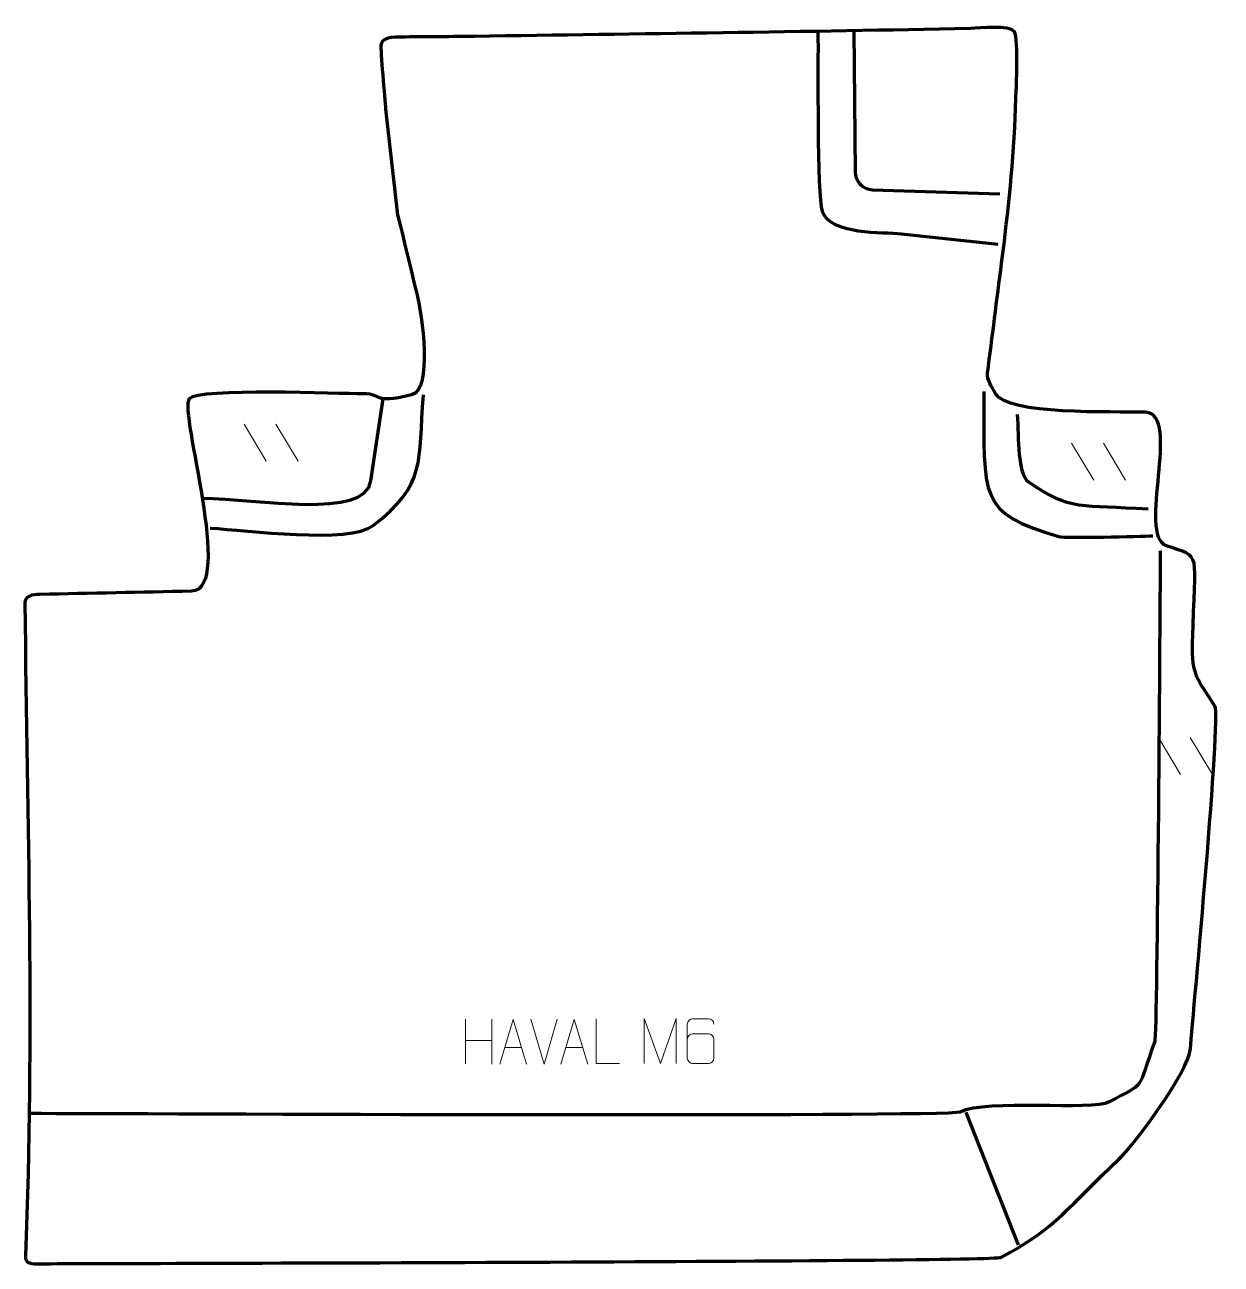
# Model space of a CAD drawing. Header units: millimetres. Extents: x -310 to 355, y -309 to 380.
import ezdxf

# ---------------------------------------------------------------- set-up
doc = ezdxf.new("R2010")
doc.units = ezdxf.units.MM
doc.header["$MEASUREMENT"] = 0
doc.layers.add('layer 1', color=7, linetype='Continuous')
doc.layers.add('layer 2', color=7, linetype='Continuous')

msp = doc.modelspace()

# ---------------------------------------------------------------- linework, layer by layer
at = {"layer": 'layer 1', "color": 230, "lineweight": 200}
msp.add_open_spline([(225.4439, 186.2036), (224.9981, 182.6059), (227.6319, 179.0267), (229.6918, 175.2011), (229.6918, 175.2011), (236.5108, 162.5375), (294.8263, 165.2201), (313.3529, 164.5037), (313.3529, 164.5037), (333.5444, 163.723), (308.5761, 96.1771), (324.9572, 90.28), (324.9572, 90.28), (345.1039, 83.0272), (340.8336, 89.545), (339.4406, 36.3258), (339.4406, 36.3258), (338.9558, 17.8007), (342.3181, 16.0382), (351.9541, 0.9415), (351.9541, 0.9415), (355.4131, -4.4779), (339.9133, -169.1632), (338.2825, -189.4556), (338.2825, -189.4556), (337.2388, -202.4419), (307.3766, -242.5952), (298.3819, -251.0519), (298.3819, -251.0519), (271.8598, -275.9873), (262.7262, -290.3442), (232.7542, -305.6797), (232.7542, -305.6797), (228.0329, -308.0953), (-252.9718, -308.9552), (-301.792, -309.1981), (-301.792, -309.1981), (-306.3832, -309.2209), (-310.1222, -309.4728), (-309.9306, -304.8857), (-309.9306, -304.8857), (-304.8106, -182.3693), (-308.9421, -65.5601), (-310.2007, 58.1799), (-310.2007, 58.1799), (-310.2451, 62.5548), (-306.2157, 63.0977), (-301.8414, 63.1903), (-301.8414, 63.1903), (-273.727, 63.7859), (-245.6123, 64.3817), (-217.4978, 64.9773), (-217.4978, 64.9773), (-193.5015, 65.4857), (-224.7753, 164.8355), (-218.7958, 172.0705), (-218.7958, 172.0705), (-213.7936, 178.1228), (-134.9377, 174.8111), (-122.0772, 174.7847), (-122.0772, 174.7847), (-109.5864, 174.759), (-117.7629, 168.7775), (-95.1309, 174.1659), (-95.1309, 174.1659), (-83.2, 177.0065), (-89.1677, 218.7504), (-92.3355, 231.37), (-92.3355, 231.37), (-95.5033, 243.9896), (-103.141, 275.9615), (-103.141, 275.9615), (-103.141, 275.9615), (-103.141, 275.9615), (-109.491, 333.3762), (-109.491, 333.3762), (-109.491, 333.3762), (-109.8807, 338.6078), (-112.6463, 366.3804), (-111.9713, 369.2839), (-111.9713, 369.2839), (-110.8812, 373.973), (-102.0138, 373.2418), (-98.4163, 373.2946), (-98.4163, 373.2946), (-85.6213, 373.4826), (-72.7813, 373.4364), (-59.9324, 373.6433), (-59.9324, 373.6433), (31.9526, 375.1212), (124.0237, 376.0342), (215.8765, 378.0788), (215.8765, 378.0788), (220.8984, 378.1906), (237.7378, 380.1159), (240.3268, 376.2127), (240.3268, 376.2127), (242.8101, 372.4689), (241.2157, 340.8062), (240.9787, 333.771), (240.9787, 333.771), (239.9974, 304.6353), (236.9008, 276.3064), (233.2238, 247.4216), (233.2238, 247.4216), (230.6193, 227.0151), (227.9778, 206.6198), (225.4439, 186.2036)], degree=3, knots=[0, 0, 0, 0, 0.03571429, 0.03571429, 0.03571429, 0.03571429, 0.07142857, 0.07142857, 0.07142857, 0.07142857, 0.10714286, 0.10714286, 0.10714286, 0.10714286, 0.14285714, 0.14285714, 0.14285714, 0.14285714, 0.17857143, 0.17857143, 0.17857143, 0.17857143, 0.21428571, 0.21428571, 0.21428571, 0.21428571, 0.25, 0.25, 0.25, 0.25, 0.28571429, 0.28571429, 0.28571429, 0.28571429, 0.32142857, 0.32142857, 0.32142857, 0.32142857, 0.35714286, 0.35714286, 0.35714286, 0.35714286, 0.39285714, 0.39285714, 0.39285714, 0.39285714, 0.42857143, 0.42857143, 0.42857143, 0.42857143, 0.46428571, 0.46428571, 0.46428571, 0.46428571, 0.5, 0.5, 0.5, 0.5, 0.53571429, 0.53571429, 0.53571429, 0.53571429, 0.57142857, 0.57142857, 0.57142857, 0.57142857, 0.60714286, 0.60714286, 0.60714286, 0.60714286, 0.64285714, 0.64285714, 0.64285714, 0.64285714, 0.67857143, 0.67857143, 0.67857143, 0.67857143, 0.71428571, 0.71428571, 0.71428571, 0.71428571, 0.75, 0.75, 0.75, 0.75, 0.78571429, 0.78571429, 0.78571429, 0.78571429, 0.82142857, 0.82142857, 0.82142857, 0.82142857, 0.85714286, 0.85714286, 0.85714286, 0.85714286, 0.89285714, 0.89285714, 0.89285714, 0.89285714, 0.92857143, 0.92857143, 0.92857143, 0.92857143, 1, 1, 1, 1], dxfattribs=at)
at = {"layer": 'layer 2', "color": 142, "lineweight": 200}
for points, knots in [([(131.0557, 376.4637), (131.2095, 358.6487), (130.4033, 285.4883), (133.342, 276.427), (133.342, 276.427), (137.6534, 263.1333), (167.7199, 264.9443), (177.3899, 263.8815), (177.3899, 263.8815), (177.3899, 263.8815), (231.1783, 257.9753), (231.1783, 257.9753)], [0, 0, 0, 0, 0.25, 0.25, 0.25, 0.25, 0.5, 0.5, 0.5, 0.5, 1, 1, 1, 1]), ([(150.976, 376.8008), (150.976, 376.8008), (151.7313, 298.2839), (151.7313, 298.2839), (151.7313, 298.2839), (151.783, 292.9134), (156.0471, 288.5329), (161.4154, 288.3635), (161.4154, 288.3635), (161.4154, 288.3635), (232.2365, 286.127), (232.2365, 286.127)], [0, 0, 0, 0, 0.25, 0.25, 0.25, 0.25, 0.5, 0.5, 0.5, 0.5, 1, 1, 1, 1]), ([(-207.0355, 100.0933), (-186.7771, 98.9155), (-129.6478, 91.2057), (-116.348, 101.5279), (-116.348, 101.5279), (-86.9273, 124.3618), (-91.1895, 136.7433), (-88.5021, 174.1767)], [0, 0, 0, 0, 0.33333333, 0.33333333, 0.33333333, 0.33333333, 1, 1, 1, 1]), ([(223.4081, 176.1602), (223.408, 116.246), (220.0048, 108.807), (265.1049, 95.3236), (265.1049, 95.3236), (268.4328, 94.3287), (310.3969, 95.6103), (317.3882, 95.7268)], [0, 0, 0, 0, 0.33333333, 0.33333333, 0.33333333, 0.33333333, 1, 1, 1, 1]), ([(-211.4986, 116.6835), (-180.7835, 116.3742), (-120.8664, 104.7243), (-117.6366, 126.302), (-117.6366, 126.302), (-117.6366, 126.302), (-110.7892, 172.0476), (-110.7892, 172.0476)], [0, 0, 0, 0, 0.33333333, 0.33333333, 0.33333333, 0.33333333, 1, 1, 1, 1]), ([(241.8763, 163.3153), (242.8485, 150.029), (241.893, 130.3244), (248.2499, 125.795), (248.2499, 125.795), (270.8991, 109.6543), (278.2067, 113.0331), (314.6897, 110.8219)], [0, 0, 0, 0, 0.33333333, 0.33333333, 0.33333333, 0.33333333, 1, 1, 1, 1]), ([(321.5274, 87.4585), (321.2808, 61.1125), (319.8992, -181.3284), (318.4277, -185.4754), (318.4277, -185.4754), (308.2818, -214.0697), (313.7486, -207.9224), (293.1565, -219.1545), (293.1565, -219.1545), (283.5946, -224.3701), (224.7479, -217.4713), (209.9756, -224.8575), (209.9756, -224.8575), (204.0976, -227.7965), (-258.4505, -225.7223), (-306.7, -225.7024)], [0, 0, 0, 0, 0.2, 0.2, 0.2, 0.2, 0.4, 0.4, 0.4, 0.4, 0.6, 0.6, 0.6, 0.6, 1, 1, 1, 1])]:
    msp.add_open_spline(points, degree=3, knots=knots, dxfattribs=at)
at = {"layer": 'layer 2', "color": 250, "lineweight": 9}
for points in [[(-188.2544, 157.898), (-188.2544, 157.898), (-175.8901, 137.3537), (-175.8901, 137.3537)], [(-170.5245, 157.898), (-170.5245, 157.898), (-158.1602, 137.3537), (-158.1602, 137.3537)], [(272.1009, 147.3408), (272.1009, 147.3408), (284.4652, 126.7965), (284.4652, 126.7965)], [(289.8308, 147.3408), (289.8308, 147.3408), (302.1951, 126.7965), (302.1951, 126.7965)], [(320.4512, -16.3744), (320.4512, -16.3744), (332.8155, -36.9187), (332.8155, -36.9187)], [(338.1811, -16.3744), (338.1811, -16.3744), (350.5454, -36.9187), (350.5454, -36.9187)], [(-64.9894, -173.1673), (-64.9894, -173.1673), (-64.9894, -197.9448), (-64.9894, -197.9448)], [(-50.3461, -173.1673), (-50.3461, -173.1673), (-50.3461, -198.1208), (-50.3461, -198.1208)], [(-21.3656, -198.1209), (-21.3656, -198.1209), (-28.6874, -173.1673), (-28.6874, -173.1673)], [(-14.0437, -173.1673), (-14.0437, -173.1673), (-21.3655, -198.1209), (-21.3655, -198.1209)], [(-64.9894, -185.0496), (-64.9894, -185.0496), (-50.3461, -185.0492), (-50.3461, -185.0492)], [(-43.2333, -188.9514), (-43.2333, -188.9514), (-33.7376, -188.9514), (-33.7376, -188.9514)], [(-9.2333, -188.9514), (-9.2333, -188.9514), (0.2624, -188.9514), (0.2624, -188.9514)]]:
    msp.add_open_spline(points, degree=3, dxfattribs=at)
for points, knots in [([(-45.9559, -198.2008), (-45.9559, -198.2008), (-38.5849, -173.2473), (-38.5849, -173.2473), (-38.5849, -173.2473), (-38.5849, -173.2473), (-31.015, -198.2008), (-31.015, -198.2008)], [0, 0, 0, 0, 0.33333333, 0.33333333, 0.33333333, 0.33333333, 1, 1, 1, 1]), ([(-11.9559, -198.2008), (-11.9559, -198.2008), (-4.5849, -173.2473), (-4.5849, -173.2473), (-4.5849, -173.2473), (-4.5849, -173.2473), (2.985, -198.2008), (2.985, -198.2008)], [0, 0, 0, 0, 0.33333333, 0.33333333, 0.33333333, 0.33333333, 1, 1, 1, 1]), ([(20.6715, -197.8733), (20.6715, -197.8733), (7.7224, -197.8733), (7.7224, -197.8733), (7.7224, -197.8733), (7.7224, -197.8733), (7.7224, -172.9197), (7.7224, -172.9197)], [0, 0, 0, 0, 0.33333333, 0.33333333, 0.33333333, 0.33333333, 1, 1, 1, 1]), ([(34.4321, -197.7938), (34.4321, -197.7938), (34.4321, -172.8359), (34.4321, -172.8359), (34.4321, -172.8359), (34.4321, -172.8359), (43.3572, -197.7938), (43.3572, -197.7938), (43.3572, -197.7938), (43.3572, -197.7938), (52.1171, -172.8364), (52.1171, -172.8364), (52.1171, -172.8364), (52.1171, -172.8364), (52.1171, -197.7938), (52.1171, -197.7938)], [0, 0, 0, 0, 0.2, 0.2, 0.2, 0.2, 0.4, 0.4, 0.4, 0.4, 0.6, 0.6, 0.6, 0.6, 1, 1, 1, 1]), ([(73.1854, -175.8441), (73.1613, -174.5046), (71.8051, -172.8514), (70.2332, -172.8857), (70.2332, -172.8857), (67.2484, -172.886), (64.2632, -172.886), (61.2778, -172.8857), (61.2778, -172.8857), (60.0587, -172.8708), (58.3305, -174.3084), (58.3255, -175.8441), (58.3255, -175.8441), (58.3258, -182.2046), (58.3258, -188.5654), (58.3255, -194.9261), (58.3255, -194.9261), (58.3302, -196.089), (60.0587, -197.8601), (61.2778, -197.8845), (61.2778, -197.8845), (64.2632, -197.8842), (67.2484, -197.8842), (70.2332, -197.8845), (70.2332, -197.8845), (71.5113, -197.8407), (73.181, -196.2262), (73.1854, -194.9261), (73.1854, -194.9261), (73.1854, -191.3428), (73.1854, -187.7597), (73.1854, -184.177), (73.1854, -184.177), (73.1469, -182.6988), (71.5642, -181.2659), (70.2332, -181.2679), (70.2332, -181.2679), (67.2484, -181.2676), (64.2632, -181.2676), (61.2778, -181.2679), (61.2778, -181.2679), (59.9483, -181.2629), (58.3053, -182.7702), (58.347, -184.1987)], [0, 0, 0, 0, 0.08333333, 0.08333333, 0.08333333, 0.08333333, 0.16666667, 0.16666667, 0.16666667, 0.16666667, 0.25, 0.25, 0.25, 0.25, 0.33333333, 0.33333333, 0.33333333, 0.33333333, 0.41666667, 0.41666667, 0.41666667, 0.41666667, 0.5, 0.5, 0.5, 0.5, 0.58333333, 0.58333333, 0.58333333, 0.58333333, 0.66666667, 0.66666667, 0.66666667, 0.66666667, 0.75, 0.75, 0.75, 0.75, 0.83333333, 0.83333333, 0.83333333, 0.83333333, 1, 1, 1, 1])]:
    msp.add_open_spline(points, degree=3, knots=knots, dxfattribs=at)
at = {"layer": 'layer 2', "color": 142, "lineweight": 200}
msp.add_open_spline([(213.321, -224.8492), (213.321, -224.8492), (242.5311, -298.7208), (242.5311, -298.7208)], degree=3, dxfattribs=at)

doc.saveas('drawing.dxf')
